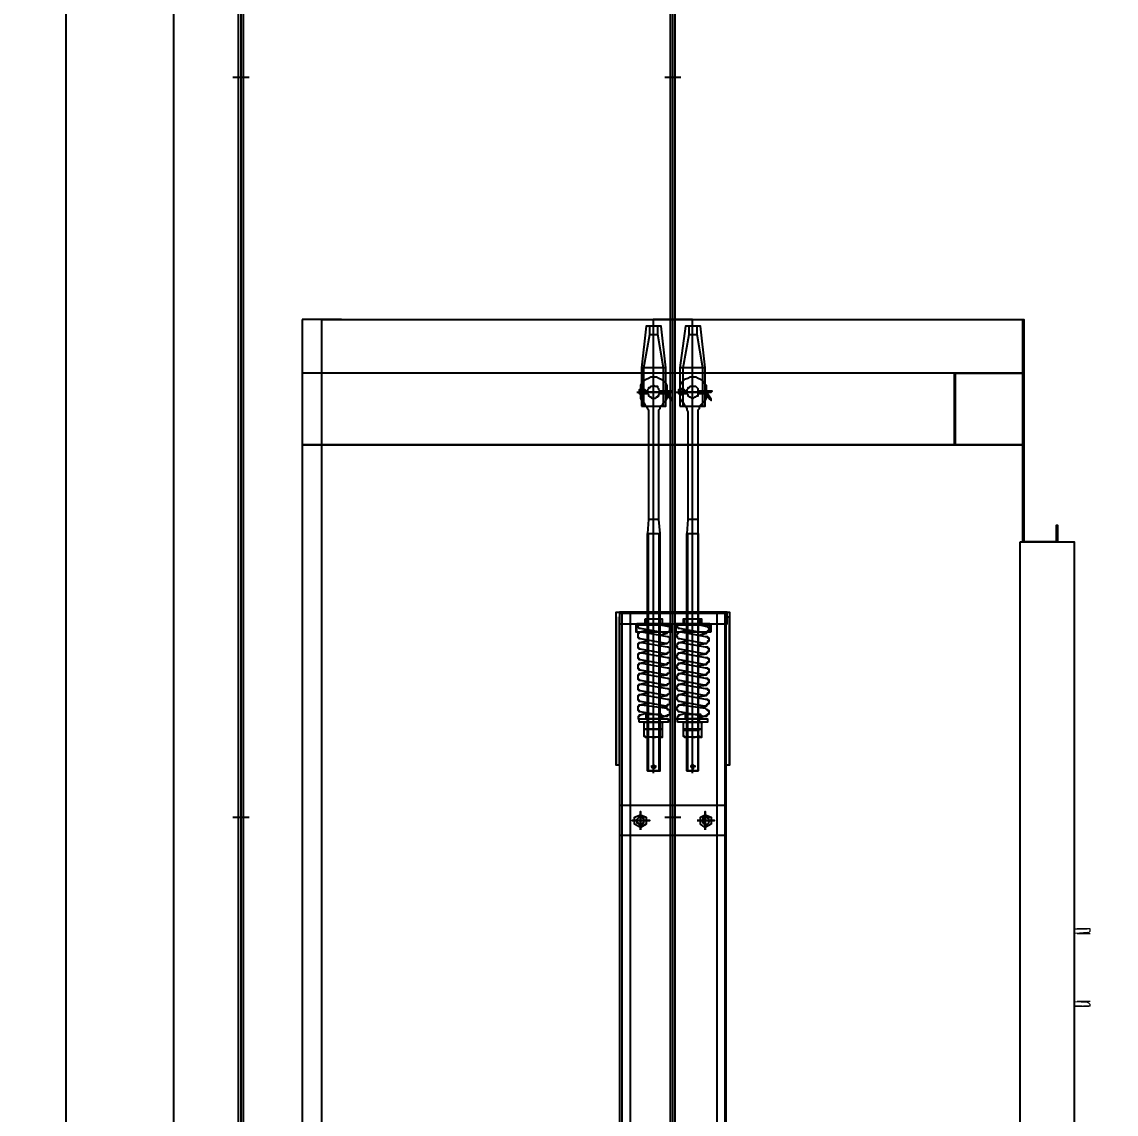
# Model space of a CAD drawing. Header units: millimetres. Extents: x -665 to 20582, y -27797 to 160.
# Drawn here: x 1368 to 3402, y -23571 to -21541 of the extents above; entities that cross this region are included whole.
import ezdxf

# ---------------------------------------------------------------- set-up
doc = ezdxf.new("R2010")
doc.units = ezdxf.units.MM
doc.linetypes.add('$2$ACAD_ISO02W100', pattern=[15, 12, -3])
doc.layers.add('$2$DL', color=8, linetype='$2$ACAD_ISO02W100', lineweight=0)
for name, color, linetype in [('$2$PDF_0', 7, 'Continuous'), ('AA_Architecture', 7, 'Continuous'), ('AA_Rail', 7, 'Continuous'), ('AA_Rope', 7, 'Continuous')]:
    doc.layers.add(name, color=color, linetype=linetype)
doc.layers.add('AA_Datum', color=7, linetype='Continuous', plot=False)
doc.styles.add('Century Gothic$001H0', font='cent.shx')
doc.dimstyles.new('Copy of ISO-25', dxfattribs={"dimtxt": 250, "dimasz": 80, "dimexe": 1.25, "dimexo": 0.625, "dimtad": 1, "dimtxsty": 'Century Gothic$001H0', "dimblk": 'ARCHTICK', "dimcen": 2.5, "dimadec": 0, "dimazin": 0, "dimtfac": 1, "dimtmove": 0, "dimatfit": 3, "dimfxl": 1, "dimarcsym": 0})

# ---------------------------------------------------------------- blocks, each defined once
blk = doc.blocks.new('_ArchTick')
at = {"color": 0, "linetype": 'ByBlock', "const_width": 0.15}
blk.add_lwpolyline([(-0.5, -0.5), (0.5, 0.5)], dxfattribs=at)
blk = doc.blocks.new('*D81')
at = {"color": 0, "lineweight": -2, "transparency": 16777216}
for p, q in [((3650, -8194.2), (249.4, -8194.2)), ((250.6, -25494.2), (250.6, -8194.2)), ((3650, -25494.2), (249.4, -25494.2))]:
    blk.add_line(p, q, dxfattribs=at)
at = {"layer": 'Defpoints', "color": 0, "transparency": 16777216}
for p in [(250.6, -8194.2), (3650.6, -8194.2), (3650.6, -25494.2)]:
    blk.add_point(p, dxfattribs=at)
at = {"color": 0, "lineweight": -2, "transparency": 16777216, "xscale": 80, "yscale": 80, "zscale": 80}
for p, rotation in [((250.6, -8194.2), 90), ((250.6, -25494.2), 270)]:
    blk.add_blockref('_ArchTick', p, dxfattribs=dict(at, rotation=rotation))
at = {"color": 0, "transparency": 16777216, "insert": (125, -16844.2), "char_height": 250, "attachment_point": 5, "rotation": 90, "style": 'Century Gothic$001H0'}
blk.add_mtext('SHAFT TOTAL HEIGHT 17300', dxfattribs=at)

msp = doc.modelspace()

# ---------------------------------------------------------------- linework, layer by layer
at = {"layer": '$2$DL', "ltscale": 2, "transparency": 33554666}
for p, q in [((3353.647, -23227.128), (3324.498, -23227.115)), ((3324.498, -23227.128), (3353.938, -23227.128)), ((3353.645, -23236.106), (3324.498, -23236.093)), ((3353.626, -23361.796), (3324.498, -23361.783))]:
    msp.add_line(p, q, dxfattribs=at)
at = {"layer": '$2$DL'}
for p, q in [((3353.624, -23370.774), (3324.498, -23370.761)), ((3324.498, -23370.774), (3353.624, -23370.774))]:
    msp.add_line(p, q, dxfattribs=at)
at = {"layer": '$2$DL', "ltscale": 2, "transparency": 33554666}
for points in [[(3349.546, -23233.888), (3350.173, -23233.888), (3351.115, -23233.606), (3352.056, -23233.043), (3352.683, -23232.479), (3352.997, -23231.916), (3353.624, -23231.071), (3353.938, -23230.226), (3353.938, -23229.663), (3353.938, -23227.128), (3324.498, -23227.128)], [(3349.546, -23233.888), (3349.546, -23233.888), (3324.498, -23235.63)], [(3324.498, -23370.774), (3353.624, -23370.774), (3353.624, -23368.521), (3353.624, -23367.676), (3353.311, -23366.831), (3352.683, -23365.986), (3352.369, -23365.423), (3351.428, -23364.859), (3350.801, -23364.578), (3349.86, -23364.296), (3348.919, -23364.014), (3324.498, -23362.264)]]:
    msp.add_lwpolyline(points, dxfattribs=at)
at = {"layer": '$2$PDF_0', "lineweight": 25}
for points in [[(3213.024, -24491.868), (1925.625, -24491.868), (1925.625, -22094.249), (3230.625, -22094.249), (3230.625, -22506.779), (3291.251, -22506.779), (3291.251, -22476.931), (3293.207, -22476.931), (3293.207, -22506.779), (3293.207, -22508.535), (3291.251, -22508.535), (3230.625, -22508.535), (3228.669, -22506.779), (3228.669, -22094.249)], [(2614.717, -22937.537), (2614.717, -22094.249), (2541.574, -22094.249), (2541.574, -22937.537)], [(2524.364, -22255.593), (2524.364, -22184.601), (2535.121, -22122.215), (2535.121, -22107.157)], [(2535.121, -22122.215), (2550.179, -22122.215)], [(2560.936, -22255.593), (2560.936, -22184.601), (2550.179, -22122.215), (2550.179, -22107.157)], [(2597.507, -22255.593), (2597.507, -22184.601), (2608.263, -22122.215), (2608.263, -22107.157)], [(2608.263, -22122.215), (2623.322, -22122.215)], [(2634.078, -22255.593), (2634.078, -22184.601), (2623.322, -22122.215), (2623.322, -22107.157)], [(2565.238, -22184.601), (2520.062, -22184.601)], [(2638.38, -22184.601), (2591.053, -22184.601)], [(3103.506, -22327.689), (3103.506, -22194.249), (3230.625, -22194.249), (1889.439, -22194.249)], [(1925.625, -24491.868), (1925.625, -22194.249)], [(2552.331, -22466.415), (2552.331, -22266.349), (2552.331, -22262.046), (2554.482, -22259.895), (2554.482, -22255.593), (2558.784, -22253.441), (2560.936, -22249.139), (2563.087, -22246.988), (2565.238, -22244.836), (2567.389, -22240.534), (2567.389, -22216.87), (2565.238, -22212.568), (2560.936, -22208.265), (2556.633, -22206.114), (2552.331, -22203.963), (2548.028, -22201.811), (2541.574, -22201.811), (2537.272, -22201.811), (2532.969, -22203.963), (2528.667, -22206.114), (2524.364, -22208.265), (2520.062, -22212.568), (2517.911, -22216.87), (2517.911, -22240.534), (2520.062, -22244.836), (2522.213, -22246.988), (2524.364, -22249.139), (2526.516, -22253.441), (2528.667, -22255.593), (2530.818, -22259.895), (2532.969, -22262.046), (2532.969, -22266.349), (2532.969, -22466.415)], [(2625.473, -22466.415), (2625.473, -22266.349), (2625.473, -22262.046), (2627.624, -22259.895), (2627.624, -22255.593), (2629.775, -22253.441), (2634.078, -22249.139), (2636.229, -22246.988), (2638.38, -22244.836), (2640.532, -22240.534), (2640.532, -22216.87), (2636.229, -22212.568), (2634.078, -22208.265), (2629.775, -22206.114), (2625.473, -22203.963), (2621.17, -22201.811), (2614.717, -22201.811), (2610.414, -22201.811), (2606.112, -22203.963), (2599.658, -22206.114), (2597.507, -22208.265), (2593.204, -22212.568), (2591.053, -22216.87), (2591.053, -22240.534), (2593.204, -22244.836), (2595.356, -22246.988), (2597.507, -22249.139), (2599.658, -22253.441), (2601.809, -22255.593), (2603.96, -22259.895), (2603.96, -22262.046), (2606.112, -22266.349), (2606.112, -22466.415)], [(3101.55, -22327.689), (3101.55, -22194.249)], [(2530.818, -22227.626), (2526.516, -22227.626), (2526.516, -22225.475), (2524.364, -22225.475), (2522.213, -22223.324), (2520.062, -22223.324), (2517.911, -22225.475), (2515.759, -22225.475), (2515.759, -22227.626), (2515.759, -22229.778), (2515.759, -22231.929), (2517.911, -22231.929), (2517.911, -22234.08), (2520.062, -22234.08), (2522.213, -22234.08), (2524.364, -22234.08), (2524.364, -22231.929), (2526.516, -22231.929), (2530.818, -22231.929)], [(2530.818, -22229.778), (2526.516, -22229.778), (2524.364, -22229.778), (2522.213, -22229.778), (2522.213, -22231.929), (2520.062, -22231.929), (2517.911, -22229.778), (2517.911, -22227.626), (2520.062, -22227.626), (2522.213, -22227.626), (2524.364, -22227.626), (2526.516, -22229.778)], [(2524.364, -22225.475), (2524.364, -22225.475)], [(2554.482, -22229.778), (2575.994, -22229.778), (2578.146, -22227.626), (2575.994, -22227.626), (2554.482, -22227.626)], [(2603.96, -22227.626), (2599.658, -22227.626), (2599.658, -22225.475), (2597.507, -22225.475), (2595.356, -22225.475), (2595.356, -22223.324), (2593.204, -22223.324), (2591.053, -22225.475), (2588.902, -22225.475), (2588.902, -22227.626), (2588.902, -22229.778), (2588.902, -22231.929), (2591.053, -22234.08), (2593.204, -22234.08), (2595.356, -22234.08), (2597.507, -22231.929), (2599.658, -22231.929), (2603.96, -22231.929)], [(2603.96, -22229.778), (2599.658, -22229.778), (2597.507, -22229.778), (2595.356, -22229.778), (2595.356, -22231.929), (2593.204, -22231.929), (2591.053, -22231.929), (2591.053, -22229.778), (2591.053, -22227.626), (2593.204, -22227.626), (2595.356, -22227.626), (2597.507, -22227.626), (2597.507, -22229.778), (2599.658, -22229.778)], [(2625.473, -22229.778), (2649.137, -22229.778), (2651.288, -22227.626), (2649.137, -22227.626), (2625.473, -22227.626)], [(2511.457, -22229.778), (2573.843, -22229.778)], [(2569.541, -22229.778), (2515.759, -22229.778)], [(2526.516, -22229.778), (2526.516, -22229.778)], [(2526.516, -22231.929), (2526.516, -22231.929)], [(2556.633, -22229.778), (2528.667, -22229.778)], [(2554.482, -22231.929), (2565.238, -22231.929), (2573.843, -22242.685), (2575.994, -22244.836), (2575.994, -22242.685), (2567.389, -22229.778)], [(2584.599, -22229.778), (2646.985, -22229.778)], [(2625.473, -22231.929), (2638.38, -22231.929), (2646.985, -22242.685), (2649.137, -22244.836), (2649.137, -22242.685), (2640.532, -22229.778), (2588.902, -22229.778)], [(2599.658, -22231.929), (2599.658, -22231.929)], [(2629.775, -22229.778), (2601.809, -22229.778)], [(3230.625, -22322.421), (3230.625, -22499.756)], [(2530.818, -22933.235), (2530.818, -22492.23)], [(2532.969, -22933.235), (2532.969, -22492.23)], [(2552.331, -22492.23), (2552.331, -22933.235), (2554.482, -22933.235), (2554.482, -22492.23)], [(2603.96, -22933.235), (2603.96, -22492.23)], [(2606.112, -22933.235), (2606.112, -22492.23)], [(2625.473, -22492.23), (2625.473, -22933.235), (2625.473, -22492.23)], [(3291.251, -22508.535), (3291.251, -22508.535)], [(2472.734, -22849.336), (2472.734, -22638.514), (2683.557, -22638.514), (2683.557, -22849.336)], [(2479.188, -22922.479), (2479.188, -22647.119), (2479.188, -22922.479), (2472.734, -22922.479), (2472.734, -22647.119), (2472.734, -22922.479)], [(2677.103, -24492.098), (2677.103, -22640.666), (2479.188, -22640.666), (2479.188, -24492.098)], [(2483.491, -22640.666), (2483.491, -24492.098)], [(2498.549, -22640.666), (2498.549, -24492.098)], [(2526.516, -22662.178), (2526.516, -22651.422)], [(2558.784, -22660.027), (2558.784, -22651.422), (2526.516, -22651.422), (2526.516, -22660.027)], [(2558.784, -22662.178), (2558.784, -22651.422)], [(2631.927, -22660.027), (2631.927, -22651.422), (2597.507, -22651.422), (2597.507, -22660.027)], [(2599.658, -22662.178), (2599.658, -22651.422)], [(2629.775, -22662.178), (2629.775, -22651.422)], [(2659.893, -22640.666), (2659.893, -24492.098)], [(2674.952, -22640.666), (2674.952, -24492.098)], [(2677.103, -22922.479), (2677.103, -22647.119), (2683.557, -22647.119), (2683.557, -22922.479), (2683.557, -22647.119)], [(2683.557, -22922.479), (2677.103, -22922.479), (2677.103, -22647.119)], [(2511.457, -22675.085), (2511.457, -22664.329), (2511.457, -22662.178), (2513.608, -22662.178), (2571.692, -22662.178), (2573.843, -22662.178), (2573.843, -22664.329), (2573.843, -22675.085)], [(2513.608, -22662.178), (2513.608, -22662.178)], [(2517.911, -22675.085), (2532.969, -22670.783)], [(2584.599, -22675.085), (2584.599, -22664.329), (2584.599, -22662.178), (2586.751, -22662.178), (2644.834, -22662.178), (2646.985, -22662.178), (2646.985, -22664.329), (2646.985, -22675.085)], [(2591.053, -22675.085), (2606.112, -22670.783)], [(2517.911, -22694.447), (2532.969, -22690.144)], [(2552.331, -22681.539), (2567.389, -22677.237)], [(2565.238, -22677.237), (2565.238, -22677.237)], [(2591.053, -22694.447), (2606.112, -22690.144)], [(2625.473, -22681.539), (2640.532, -22677.237)], [(2517.911, -22713.808), (2532.969, -22709.505)], [(2552.331, -22698.749), (2567.389, -22696.598)], [(2565.238, -22696.598), (2565.238, -22696.598)], [(2591.053, -22713.808), (2606.112, -22709.505)], [(2625.473, -22698.749), (2640.532, -22696.598)], [(2517.911, -22733.169), (2532.969, -22728.867)], [(2552.331, -22718.11), (2567.389, -22715.959)], [(2552.331, -22737.472), (2567.389, -22735.32)], [(2565.238, -22715.959), (2565.238, -22715.959)], [(2565.238, -22735.32), (2565.238, -22735.32)], [(2591.053, -22733.169), (2606.112, -22728.867)], [(2625.473, -22718.11), (2640.532, -22715.959)], [(2625.473, -22737.472), (2640.532, -22735.32)], [(2517.911, -22752.53), (2532.969, -22748.228)], [(2552.331, -22756.833), (2567.389, -22754.682)], [(2565.238, -22754.682), (2565.238, -22754.682)], [(2591.053, -22752.53), (2606.112, -22748.228)], [(2625.473, -22756.833), (2640.532, -22754.682)], [(2517.911, -22771.892), (2532.969, -22767.589)], [(2552.331, -22776.194), (2567.389, -22774.043)], [(2565.238, -22774.043), (2565.238, -22774.043)], [(2591.053, -22771.892), (2606.112, -22767.589)], [(2625.473, -22776.194), (2640.532, -22774.043)], [(2517.911, -22791.253), (2532.969, -22786.95)], [(2552.331, -22795.555), (2567.389, -22793.404)], [(2565.238, -22793.404), (2565.238, -22793.404)], [(2591.053, -22791.253), (2606.112, -22786.95)], [(2625.473, -22795.555), (2640.532, -22793.404)], [(2517.911, -22810.614), (2532.969, -22806.311)], [(2552.331, -22814.916), (2567.389, -22812.765)], [(2565.238, -22812.765), (2565.238, -22812.765)], [(2591.053, -22810.614), (2606.112, -22806.311)], [(2625.473, -22814.916), (2640.532, -22812.765)], [(2532.969, -22825.673), (2517.911, -22829.975), (2515.759, -22829.975), (2515.759, -22832.126), (2513.608, -22832.126), (2513.608, -22834.278), (2513.608, -22836.429), (2550.179, -22836.429), (2567.389, -22829.975)], [(2524.364, -22842.883), (2524.364, -22855.79), (2526.516, -22855.79), (2528.667, -22855.79), (2530.818, -22855.79), (2530.818, -22842.883), (2530.818, -22827.824)], [(2554.482, -22868.698), (2554.482, -22855.79), (2554.482, -22842.883), (2554.482, -22827.824)], [(2565.238, -22832.126), (2565.238, -22832.126)], [(2606.112, -22825.673), (2591.053, -22829.975), (2588.902, -22829.975), (2588.902, -22832.126), (2586.751, -22832.126), (2586.751, -22834.278), (2584.599, -22836.429), (2623.322, -22836.429), (2640.532, -22829.975)], [(2603.96, -22868.698), (2603.96, -22855.79), (2603.96, -22842.883), (2603.96, -22827.824)], [(2627.624, -22842.883), (2627.624, -22827.824)], [(2530.818, -22868.698), (2530.818, -22855.79), (2539.423, -22855.79), (2545.877, -22855.79), (2554.482, -22855.79), (2556.633, -22855.79), (2558.784, -22855.79), (2558.784, -22842.883), (2524.364, -22842.883), (2560.936, -22842.883)], [(2556.633, -22855.79), (2528.667, -22855.79)], [(2625.473, -22842.883), (2625.473, -22855.79), (2627.624, -22855.79), (2629.775, -22855.79), (2631.927, -22855.79), (2631.927, -22842.883), (2597.507, -22842.883), (2634.078, -22842.883)], [(2597.507, -22842.883), (2597.507, -22855.79), (2599.658, -22855.79), (2601.809, -22855.79), (2603.96, -22855.79), (2612.565, -22855.79), (2619.019, -22855.79), (2625.473, -22855.79), (2625.473, -22868.698)], [(2597.507, -22857.941), (2627.624, -22857.941)], [(2629.775, -22855.79), (2601.809, -22855.79)], [(2556.633, -22870.849), (2528.667, -22870.849)], [(2629.775, -22870.849), (2601.809, -22870.849)], [(2552.331, -22933.235), (2532.969, -22933.235), (2530.818, -22933.235), (2554.482, -22933.235)], [(2537.272, -22924.63), (2548.028, -22924.63)], [(2610.414, -22924.63), (2621.17, -22924.63)], [(2625.473, -22933.235), (2625.473, -22933.235)], [(2677.103, -22997.772), (2479.188, -22997.772)], [(2517.911, -23008.529), (2517.911, -23042.949)], [(2517.911, -23042.949), (2517.911, -23008.529), (2517.911, -23042.949)], [(2638.38, -23008.529), (2638.38, -23042.949)], [(2638.38, -23042.949), (2638.38, -23008.529), (2638.38, -23042.949)], [(2535.121, -23025.739), (2502.852, -23025.739), (2535.121, -23025.739), (2502.852, -23025.739)], [(2655.59, -23025.739), (2623.322, -23025.739)], [(2623.322, -23025.739), (2655.59, -23025.739), (2623.322, -23025.739)], [(2677.103, -23053.705), (2479.188, -23053.705)]]:
    msp.add_lwpolyline(points, dxfattribs=at)
for points in [[(2520.062, -22255.593), (2565.238, -22255.593), (2565.238, -22184.601), (2556.633, -22107.157), (2528.667, -22107.157), (2520.062, -22184.601)], [(2591.053, -22255.593), (2638.38, -22255.593), (2638.38, -22184.601), (2629.775, -22107.157), (2601.809, -22107.157), (2591.053, -22184.601)], [(2554.482, -22229.778), (2554.482, -22227.626), (2552.331, -22225.475), (2552.331, -22223.324), (2550.179, -22221.173), (2550.179, -22219.021), (2548.028, -22219.021), (2545.877, -22219.021), (2543.726, -22216.87), (2541.574, -22219.021), (2539.423, -22219.021), (2537.272, -22219.021), (2535.121, -22221.173), (2532.969, -22221.173), (2532.969, -22223.324), (2530.818, -22225.475), (2530.818, -22227.626), (2530.818, -22229.778), (2530.818, -22231.929), (2532.969, -22234.08), (2532.969, -22236.231), (2535.121, -22238.383), (2537.272, -22238.383), (2539.423, -22240.534), (2541.574, -22240.534), (2543.726, -22240.534), (2545.877, -22240.534), (2548.028, -22238.383), (2550.179, -22238.383), (2550.179, -22236.231), (2552.331, -22236.231), (2552.331, -22234.08), (2554.482, -22231.929)], [(2625.473, -22229.778), (2625.473, -22227.626), (2625.473, -22225.475), (2625.473, -22223.324), (2623.322, -22221.173), (2621.17, -22219.021), (2619.019, -22219.021), (2616.868, -22219.021), (2614.717, -22216.87), (2612.565, -22219.021), (2610.414, -22219.021), (2608.263, -22221.173), (2606.112, -22221.173), (2606.112, -22223.324), (2603.96, -22225.475), (2603.96, -22227.626), (2603.96, -22229.778), (2603.96, -22231.929), (2606.112, -22234.08), (2606.112, -22236.231), (2608.263, -22238.383), (2610.414, -22238.383), (2612.565, -22240.534), (2614.717, -22240.534), (2616.868, -22240.534), (2619.019, -22238.383), (2621.17, -22238.383), (2623.322, -22236.231), (2625.473, -22236.231), (2625.473, -22234.08), (2625.473, -22231.929)], [(1889.439, -22327.689), (3230.625, -22327.689)], [(2532.969, -22466.415), (2530.818, -22492.23), (2554.482, -22492.23), (2552.331, -22466.415)], [(2606.112, -22466.415), (2603.96, -22492.23), (2625.473, -22492.23), (2625.473, -22466.415)], [(3222.802, -22508.535), (3222.802, -24394.249), (3324.498, -24394.249), (3324.498, -22508.535)], [(2479.188, -22638.514), (2479.188, -22660.027), (2679.254, -22660.027), (2679.254, -22638.514)], [(2575.994, -22675.085), (2575.994, -22664.329), (2575.994, -22662.178), (2573.843, -22660.027), (2571.692, -22660.027), (2513.608, -22660.027), (2511.457, -22660.027), (2509.306, -22662.178), (2509.306, -22664.329), (2509.306, -22675.085), (2511.457, -22675.085)], [(2517.911, -22668.632), (2515.759, -22668.632), (2513.608, -22666.481), (2513.608, -22664.329), (2513.608, -22662.178), (2554.482, -22662.178), (2567.389, -22664.329), (2569.541, -22664.329), (2571.692, -22666.481), (2571.692, -22668.632), (2571.692, -22670.783), (2571.692, -22672.934), (2569.541, -22675.085), (2567.389, -22677.237), (2565.238, -22677.237)], [(2517.911, -22687.993), (2515.759, -22687.993), (2515.759, -22685.842), (2513.608, -22685.842), (2513.608, -22683.69), (2513.608, -22681.539), (2513.608, -22679.388), (2513.608, -22677.237), (2515.759, -22677.237), (2515.759, -22675.085), (2517.911, -22675.085), (2520.062, -22675.085), (2567.389, -22683.69), (2569.541, -22683.69), (2571.692, -22685.842), (2571.692, -22687.993), (2571.692, -22690.144), (2571.692, -22692.295), (2569.541, -22694.447), (2567.389, -22696.598), (2565.238, -22696.598)], [(2649.137, -22675.085), (2649.137, -22664.329), (2649.137, -22662.178), (2646.985, -22662.178), (2646.985, -22660.027), (2644.834, -22660.027), (2586.751, -22660.027), (2584.599, -22660.027), (2582.448, -22660.027), (2582.448, -22662.178), (2582.448, -22664.329), (2582.448, -22675.085), (2584.599, -22675.085)], [(2591.053, -22668.632), (2588.902, -22668.632), (2586.751, -22666.481), (2586.751, -22664.329), (2584.599, -22664.329), (2584.599, -22662.178), (2627.624, -22662.178), (2638.38, -22664.329), (2640.532, -22664.329), (2642.683, -22664.329), (2642.683, -22666.481), (2644.834, -22666.481), (2644.834, -22668.632), (2644.834, -22670.783), (2644.834, -22672.934), (2642.683, -22672.934), (2642.683, -22675.085), (2640.532, -22677.237), (2638.38, -22677.237), (2636.229, -22677.237)], [(2591.053, -22687.993), (2588.902, -22687.993), (2586.751, -22685.842), (2586.751, -22683.69), (2584.599, -22683.69), (2584.599, -22681.539), (2586.751, -22679.388), (2586.751, -22677.237), (2588.902, -22677.237), (2588.902, -22675.085), (2591.053, -22675.085), (2593.204, -22675.085), (2638.38, -22683.69), (2640.532, -22683.69), (2642.683, -22683.69), (2642.683, -22685.842), (2644.834, -22685.842), (2644.834, -22687.993), (2644.834, -22690.144), (2644.834, -22692.295), (2642.683, -22692.295), (2642.683, -22694.447), (2640.532, -22696.598), (2638.38, -22696.598), (2636.229, -22696.598)], [(2517.911, -22707.354), (2515.759, -22707.354), (2515.759, -22705.203), (2513.608, -22705.203), (2513.608, -22703.052), (2513.608, -22700.9), (2513.608, -22698.749), (2513.608, -22696.598), (2515.759, -22696.598), (2515.759, -22694.447), (2517.911, -22694.447), (2520.062, -22694.447), (2567.389, -22703.052), (2569.541, -22703.052), (2571.692, -22705.203), (2571.692, -22707.354), (2571.692, -22709.505), (2571.692, -22711.657), (2569.541, -22713.808), (2567.389, -22713.808), (2567.389, -22715.959), (2565.238, -22715.959)], [(2591.053, -22707.354), (2588.902, -22707.354), (2586.751, -22705.203), (2586.751, -22703.052), (2584.599, -22703.052), (2584.599, -22700.9), (2586.751, -22698.749), (2586.751, -22696.598), (2588.902, -22696.598), (2588.902, -22694.447), (2591.053, -22694.447), (2593.204, -22694.447), (2638.38, -22703.052), (2640.532, -22703.052), (2642.683, -22703.052), (2642.683, -22705.203), (2644.834, -22705.203), (2644.834, -22707.354), (2644.834, -22709.505), (2644.834, -22711.657), (2642.683, -22711.657), (2642.683, -22713.808), (2640.532, -22713.808), (2640.532, -22715.959), (2638.38, -22715.959), (2636.229, -22715.959)], [(2517.911, -22726.715), (2515.759, -22726.715), (2515.759, -22724.564), (2513.608, -22724.564), (2513.608, -22722.413), (2513.608, -22720.262), (2513.608, -22718.11), (2513.608, -22715.959), (2515.759, -22715.959), (2515.759, -22713.808), (2517.911, -22713.808), (2520.062, -22713.808), (2567.389, -22722.413), (2569.541, -22722.413), (2571.692, -22724.564), (2571.692, -22726.715), (2571.692, -22728.867), (2571.692, -22731.018), (2569.541, -22733.169), (2567.389, -22733.169), (2567.389, -22735.32), (2565.238, -22735.32)], [(2591.053, -22726.715), (2588.902, -22726.715), (2586.751, -22724.564), (2586.751, -22722.413), (2584.599, -22722.413), (2584.599, -22720.262), (2586.751, -22718.11), (2586.751, -22715.959), (2588.902, -22715.959), (2588.902, -22713.808), (2591.053, -22713.808), (2593.204, -22713.808), (2638.38, -22722.413), (2640.532, -22722.413), (2642.683, -22722.413), (2642.683, -22724.564), (2644.834, -22724.564), (2644.834, -22726.715), (2644.834, -22728.867), (2644.834, -22731.018), (2642.683, -22731.018), (2642.683, -22733.169), (2640.532, -22733.169), (2640.532, -22735.32), (2638.38, -22735.32), (2636.229, -22735.32)], [(2517.911, -22746.077), (2515.759, -22746.077), (2515.759, -22743.925), (2513.608, -22743.925), (2513.608, -22741.774), (2513.608, -22739.623), (2513.608, -22737.472), (2513.608, -22735.32), (2515.759, -22735.32), (2515.759, -22733.169), (2517.911, -22733.169), (2520.062, -22733.169), (2567.389, -22741.774), (2569.541, -22741.774), (2571.692, -22743.925), (2571.692, -22746.077), (2571.692, -22748.228), (2571.692, -22750.379), (2569.541, -22752.53), (2567.389, -22752.53), (2567.389, -22754.682), (2565.238, -22754.682)], [(2591.053, -22746.077), (2588.902, -22746.077), (2586.751, -22743.925), (2586.751, -22741.774), (2584.599, -22741.774), (2584.599, -22739.623), (2586.751, -22737.472), (2586.751, -22735.32), (2588.902, -22735.32), (2588.902, -22733.169), (2591.053, -22733.169), (2593.204, -22733.169), (2638.38, -22741.774), (2640.532, -22741.774), (2642.683, -22741.774), (2642.683, -22743.925), (2644.834, -22743.925), (2644.834, -22746.077), (2644.834, -22748.228), (2644.834, -22750.379), (2642.683, -22750.379), (2642.683, -22752.53), (2640.532, -22752.53), (2640.532, -22754.682), (2638.38, -22754.682), (2636.229, -22754.682)], [(2517.911, -22765.438), (2515.759, -22765.438), (2515.759, -22763.287), (2513.608, -22763.287), (2513.608, -22761.135), (2513.608, -22758.984), (2513.608, -22756.833), (2513.608, -22754.682), (2515.759, -22754.682), (2515.759, -22752.53), (2517.911, -22752.53), (2520.062, -22752.53), (2567.389, -22761.135), (2569.541, -22761.135), (2571.692, -22763.287), (2571.692, -22765.438), (2571.692, -22767.589), (2571.692, -22769.74), (2569.541, -22771.892), (2567.389, -22771.892), (2567.389, -22774.043), (2565.238, -22774.043)], [(2591.053, -22765.438), (2588.902, -22765.438), (2586.751, -22763.287), (2586.751, -22761.135), (2584.599, -22761.135), (2584.599, -22758.984), (2586.751, -22756.833), (2586.751, -22754.682), (2588.902, -22754.682), (2588.902, -22752.53), (2591.053, -22752.53), (2593.204, -22752.53), (2638.38, -22761.135), (2640.532, -22761.135), (2642.683, -22761.135), (2642.683, -22763.287), (2644.834, -22763.287), (2644.834, -22765.438), (2644.834, -22767.589), (2644.834, -22769.74), (2642.683, -22769.74), (2642.683, -22771.892), (2640.532, -22771.892), (2640.532, -22774.043), (2638.38, -22774.043), (2636.229, -22774.043)], [(2517.911, -22784.799), (2515.759, -22784.799), (2515.759, -22782.648), (2513.608, -22782.648), (2513.608, -22780.497), (2513.608, -22778.345), (2513.608, -22776.194), (2513.608, -22774.043), (2515.759, -22774.043), (2515.759, -22771.892), (2517.911, -22771.892), (2520.062, -22771.892), (2567.389, -22780.497), (2569.541, -22780.497), (2571.692, -22782.648), (2571.692, -22784.799), (2571.692, -22786.95), (2571.692, -22789.102), (2569.541, -22791.253), (2567.389, -22791.253), (2567.389, -22793.404), (2565.238, -22793.404)], [(2591.053, -22784.799), (2588.902, -22784.799), (2586.751, -22782.648), (2586.751, -22780.497), (2584.599, -22780.497), (2584.599, -22778.345), (2586.751, -22776.194), (2586.751, -22774.043), (2588.902, -22774.043), (2588.902, -22771.892), (2591.053, -22771.892), (2593.204, -22771.892), (2638.38, -22780.497), (2640.532, -22780.497), (2642.683, -22780.497), (2642.683, -22782.648), (2644.834, -22782.648), (2644.834, -22784.799), (2644.834, -22786.95), (2644.834, -22789.102), (2642.683, -22789.102), (2642.683, -22791.253), (2640.532, -22791.253), (2640.532, -22793.404), (2638.38, -22793.404), (2636.229, -22793.404)], [(2517.911, -22804.16), (2515.759, -22804.16), (2515.759, -22802.009), (2513.608, -22802.009), (2513.608, -22799.858), (2513.608, -22797.706), (2513.608, -22795.555), (2513.608, -22793.404), (2515.759, -22793.404), (2515.759, -22791.253), (2517.911, -22791.253), (2520.062, -22791.253), (2567.389, -22799.858), (2569.541, -22799.858), (2571.692, -22802.009), (2571.692, -22804.16), (2571.692, -22806.311), (2571.692, -22808.463), (2569.541, -22810.614), (2567.389, -22810.614), (2567.389, -22812.765), (2565.238, -22812.765)], [(2591.053, -22804.16), (2588.902, -22804.16), (2586.751, -22802.009), (2586.751, -22799.858), (2584.599, -22799.858), (2584.599, -22797.706), (2586.751, -22795.555), (2586.751, -22793.404), (2588.902, -22793.404), (2588.902, -22791.253), (2591.053, -22791.253), (2593.204, -22791.253), (2638.38, -22799.858), (2640.532, -22799.858), (2642.683, -22799.858), (2642.683, -22802.009), (2644.834, -22802.009), (2644.834, -22804.16), (2644.834, -22806.311), (2644.834, -22808.463), (2642.683, -22808.463), (2642.683, -22810.614), (2640.532, -22810.614), (2640.532, -22812.765), (2638.38, -22812.765), (2636.229, -22812.765)], [(2517.911, -22823.521), (2515.759, -22823.521), (2515.759, -22821.37), (2513.608, -22821.37), (2513.608, -22819.219), (2513.608, -22817.068), (2513.608, -22814.916), (2513.608, -22812.765), (2515.759, -22812.765), (2515.759, -22810.614), (2517.911, -22810.614), (2520.062, -22810.614), (2567.389, -22817.068), (2567.389, -22819.219), (2569.541, -22819.219), (2571.692, -22821.37), (2571.692, -22823.521), (2571.692, -22825.673), (2571.692, -22827.824), (2569.541, -22829.975), (2567.389, -22829.975), (2567.389, -22832.126), (2565.238, -22832.126)], [(2591.053, -22823.521), (2588.902, -22823.521), (2586.751, -22821.37), (2586.751, -22819.219), (2584.599, -22819.219), (2584.599, -22817.068), (2586.751, -22814.916), (2586.751, -22812.765), (2588.902, -22812.765), (2588.902, -22810.614), (2591.053, -22810.614), (2593.204, -22810.614), (2638.38, -22817.068), (2640.532, -22819.219), (2642.683, -22819.219), (2642.683, -22821.37), (2644.834, -22821.37), (2644.834, -22823.521), (2644.834, -22825.673), (2644.834, -22827.824), (2642.683, -22827.824), (2642.683, -22829.975), (2640.532, -22829.975), (2640.532, -22832.126), (2638.38, -22832.126), (2636.229, -22832.126)], [(2515.759, -22842.883), (2515.759, -22836.429), (2569.541, -22836.429), (2569.541, -22842.883)], [(2556.633, -22836.429), (2528.667, -22836.429), (2528.667, -22827.824), (2556.633, -22827.824)], [(2586.751, -22842.883), (2586.751, -22836.429), (2642.683, -22836.429), (2642.683, -22842.883)], [(2629.775, -22836.429), (2601.809, -22836.429), (2601.809, -22827.824), (2629.775, -22827.824)], [(2558.784, -22855.79), (2524.364, -22855.79), (2524.364, -22868.698), (2526.516, -22868.698), (2526.516, -22870.849), (2528.667, -22870.849), (2530.818, -22870.849), (2530.818, -22868.698), (2539.423, -22870.849), (2545.877, -22870.849), (2554.482, -22868.698), (2554.482, -22870.849), (2556.633, -22870.849), (2558.784, -22870.849), (2558.784, -22868.698)], [(2631.927, -22855.79), (2597.507, -22855.79), (2597.507, -22868.698), (2599.658, -22868.698), (2599.658, -22870.849), (2601.809, -22870.849), (2603.96, -22870.849), (2603.96, -22868.698), (2612.565, -22870.849), (2619.019, -22870.849), (2625.473, -22868.698), (2627.624, -22868.698), (2627.624, -22870.849), (2629.775, -22870.849), (2631.927, -22870.849), (2631.927, -22868.698)], [(2545.877, -22924.63), (2543.726, -22924.63), (2543.726, -22922.479), (2541.574, -22922.479), (2539.423, -22924.63), (2539.423, -22926.781), (2541.574, -22926.781), (2541.574, -22928.932), (2543.726, -22928.932), (2543.726, -22926.781), (2545.877, -22926.781)], [(2625.473, -22933.235), (2606.112, -22933.235), (2603.96, -22933.235)], [(2619.019, -22924.63), (2616.868, -22924.63), (2616.868, -22922.479), (2614.717, -22922.479), (2612.565, -22922.479), (2612.565, -22924.63), (2612.565, -22926.781), (2614.717, -22928.932), (2616.868, -22928.932), (2616.868, -22926.781)], [(2528.667, -23032.192), (2517.911, -23038.646), (2507.154, -23032.192), (2507.154, -23019.285), (2517.911, -23014.982), (2528.667, -23019.285)], [(2524.364, -23025.739), (2524.364, -23023.587), (2524.364, -23021.436), (2522.213, -23021.436), (2520.062, -23019.285), (2517.911, -23019.285), (2515.759, -23019.285), (2513.608, -23021.436), (2511.457, -23023.587), (2511.457, -23025.739), (2511.457, -23027.89), (2511.457, -23030.041), (2513.608, -23030.041), (2515.759, -23032.192), (2517.911, -23032.192), (2520.062, -23032.192), (2522.213, -23032.192), (2522.213, -23030.041), (2524.364, -23030.041), (2524.364, -23027.89)], [(2649.137, -23032.192), (2638.38, -23038.646), (2629.775, -23032.192), (2629.775, -23019.285), (2638.38, -23014.982), (2649.137, -23019.285)], [(2646.985, -23025.739), (2644.834, -23025.739), (2644.834, -23023.587), (2644.834, -23021.436), (2642.683, -23021.436), (2642.683, -23019.285), (2640.532, -23019.285), (2638.38, -23019.285), (2636.229, -23019.285), (2634.078, -23021.436), (2634.078, -23023.587), (2631.927, -23025.739), (2634.078, -23027.89), (2634.078, -23030.041), (2636.229, -23032.192), (2638.38, -23032.192), (2640.532, -23032.192), (2642.683, -23032.192), (2644.834, -23030.041), (2644.834, -23027.89)]]:
    msp.add_lwpolyline(points, close=True, dxfattribs=at)
for p, q in [((1889.439, -22094.249), (1889.439, -24491.868)), ((1962.242, -22094.249), (1889.439, -22094.249)), ((3222.802, -22508.535), (3222.802, -24394.249))]:
    msp.add_line(p, q)
at = {"layer": 'AA_Architecture'}
for p, q in [((1450.625, -24394.249), (1450.625, -21394.249)), ((1650.625, -24394.249), (1650.625, -21394.249))]:
    msp.add_line(p, q, dxfattribs=at)
at = {"layer": 'AA_Datum'}
for p, q in [((1775.625, -25494.249), (1775.625, -8194.249)), ((2578.125, -25494.249), (2578.125, -8194.249)), ((1760.625, -21644.249), (1790.625, -21644.249)), ((2563.125, -21644.249), (2593.125, -21644.249)), ((1760.625, -23019.249), (1790.625, -23019.249)), ((2563.125, -23019.249), (2593.125, -23019.249))]:
    msp.add_line(p, q, dxfattribs=at)
at = {"layer": 'AA_Rail'}
for p, q in [((1770.975, -25494.249), (1770.975, -8194.249)), ((1780.275, -25494.249), (1780.275, -8194.249)), ((2573.625, -25494.249), (2573.625, -8194.249)), ((2582.625, -25494.249), (2582.625, -8194.249))]:
    msp.add_line(p, q, dxfattribs=at)
at = {"layer": 'AA_Rope'}
msp.add_line((2578.125, -22094.249), (2578.125, -6987.158), dxfattribs=at)

# ---------------------------------------------------------------- dimensions: what is measured, and where the dimension line sits
dim = msp.add_linear_dim(base=(250.625, -8194.249), p1=(3650.625, -25494.249), p2=(3650.625, -8194.249), angle=90, text='SHAFT TOTAL HEIGHT <>', dimstyle='Copy of ISO-25')
dim.commit()
dim.dimension.update_dxf_attribs({"geometry": '*D81', "text_midpoint": (125, -16844.249)})

doc.saveas('drawing.dxf')
